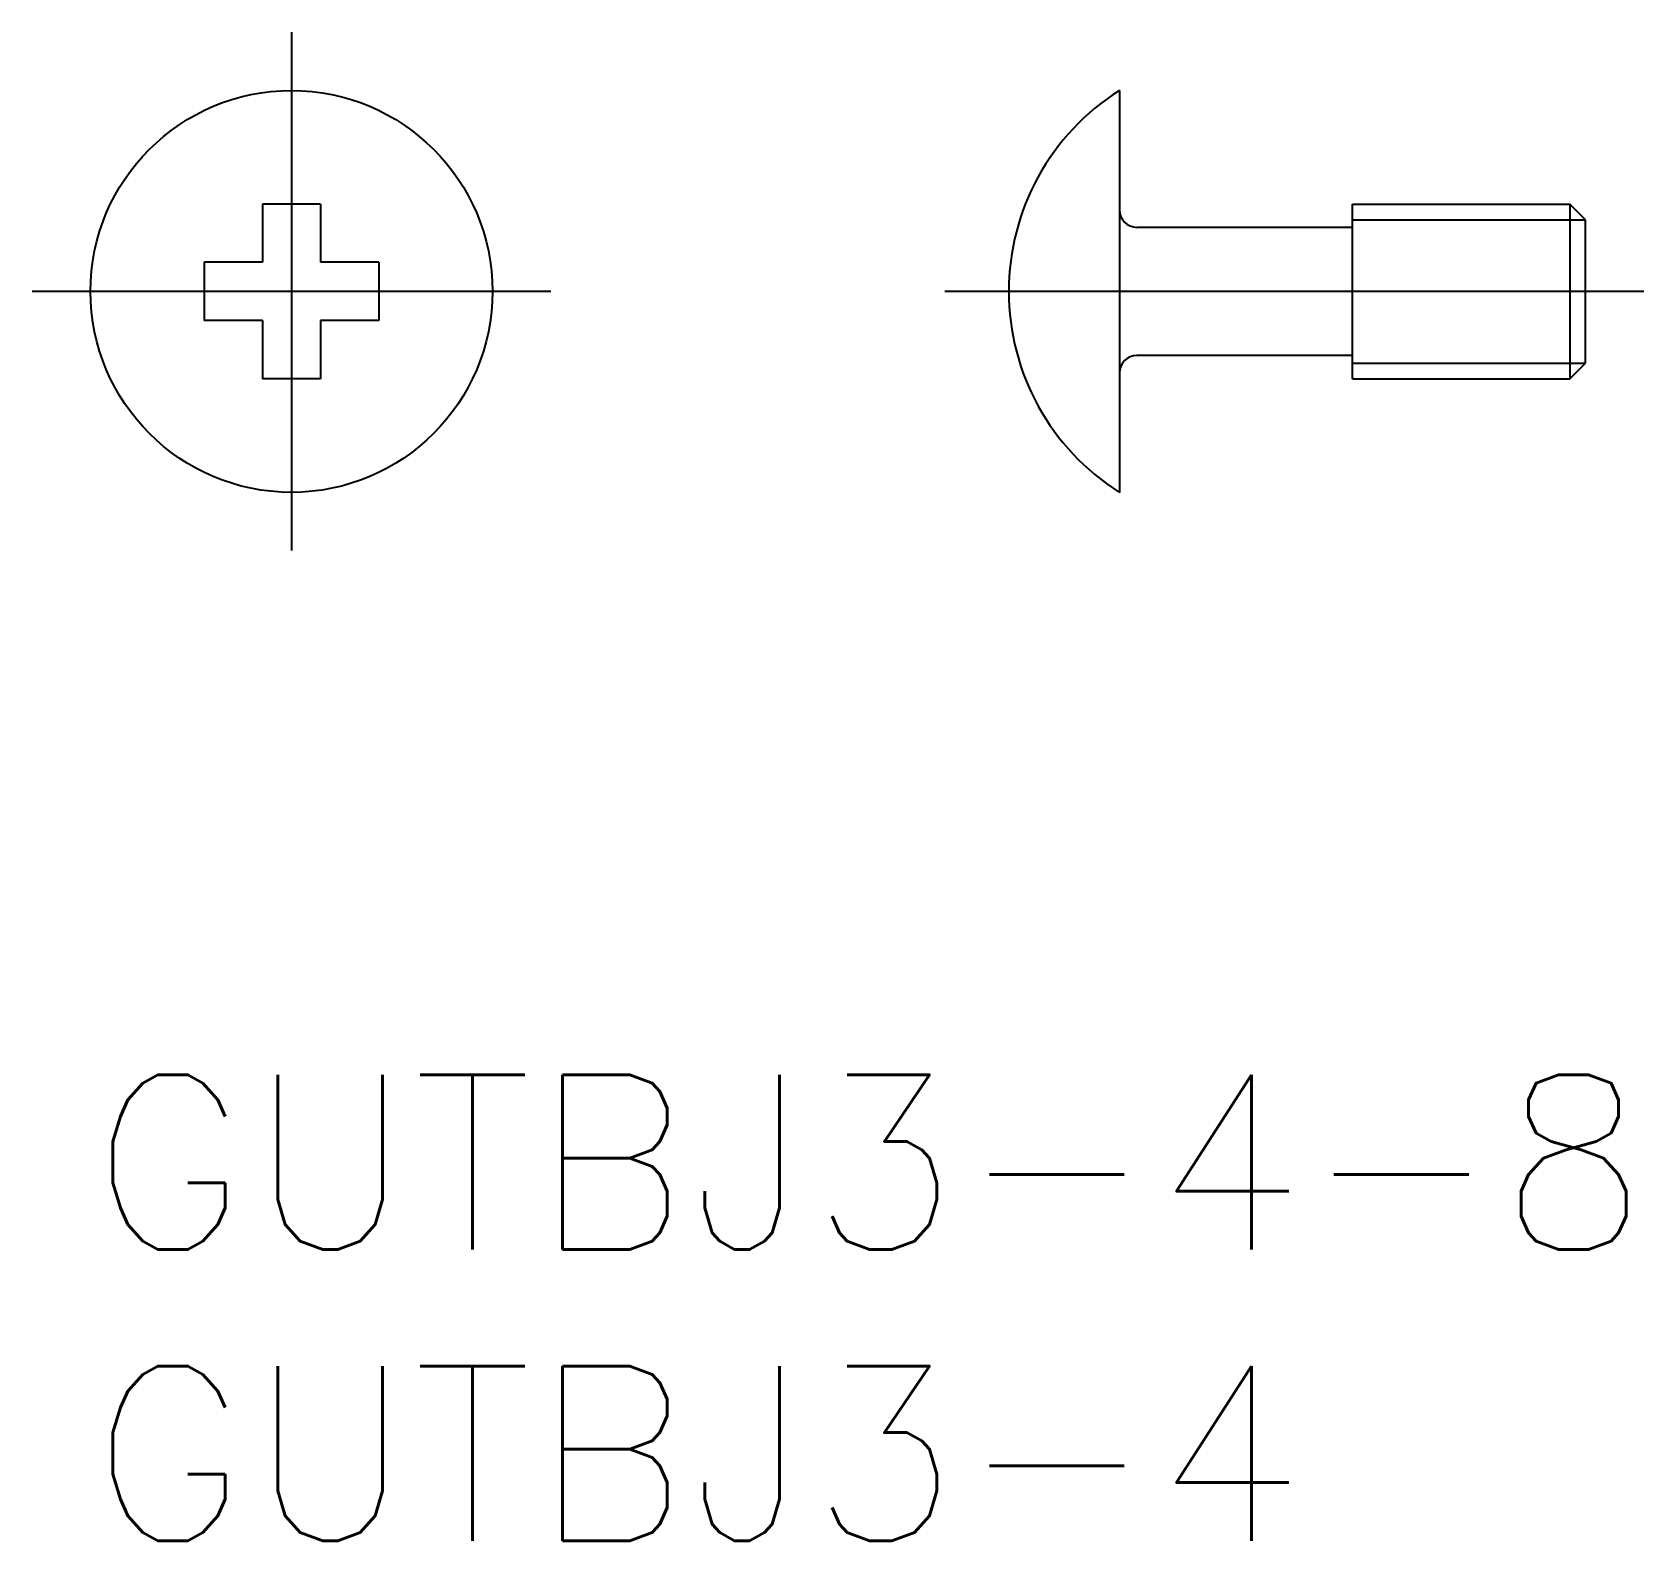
# Model space of a CAD drawing. Extents: x -1 to 26.7, y -8 to 17.9.
import ezdxf

# ---------------------------------------------------------------- set-up
doc = ezdxf.new("R2010")
doc.units = 0
doc.header["$LTSCALE"] = 0.5
doc.linetypes.add('CENTER', pattern=[50.8, 31.75, -6.35, 6.35, -6.35])
for name, color, linetype in [('MSM_CENTER', 1, 'CENTER'), ('MSM_CONTINUOUS', 7, 'CONTINUOUS'), ('MSM_NARROW', 5, 'CONTINUOUS'), ('MSM_PART_NUMBER', 7, 'CONTINUOUS')]:
    doc.layers.add(name, color=color, linetype=linetype)
doc.styles.get("Standard").update_dxf_attribs({"font": 'txt.shx', "height": 1, "bigfont": 'bigfont.shx'})

# ---------------------------------------------------------------- blocks, each defined once
blk = doc.blocks.new('*U2')
at = {"layer": 'MSM_PART_NUMBER'}
blk.add_text('GUTBJ3-4-8', height=3, dxfattribs=at).set_placement((0, -3))
blk = doc.blocks.new('*U3')
at = {"layer": 'MSM_PART_NUMBER'}
blk.add_text('GUTBJ3-4', height=3, dxfattribs=at).set_placement((0, -8))

msp = doc.modelspace()

# ---------------------------------------------------------------- linework, layer by layer
at = {"layer": 'MSM_CENTER'}
for p, q in [((3.45, 17.9), (3.45, 9)), ((7.9, 13.45), (-1, 13.45)), ((26.662, 13.45), (14.662, 13.45))]:
    msp.add_line(p, q, dxfattribs=at)
at = {"layer": 'MSM_CONTINUOUS'}
for p, q in [((17.662, 16.9), (17.662, 10)), ((2.95, 14.95), (2.95, 13.95)), ((3.95, 14.95), (2.95, 14.95)), ((3.95, 14.95), (3.95, 13.95)), ((21.662, 11.95), (21.662, 14.95)), ((21.662, 14.95), (25.391, 14.95)), ((25.662, 14.68), (25.391, 14.95)), ((25.391, 14.95), (25.391, 11.95)), ((25.662, 12.22), (25.662, 14.68)), ((21.662, 14.55), (17.962, 14.55)), ((1.95, 13.95), (1.95, 12.95)), ((2.95, 13.95), (1.95, 13.95)), ((4.95, 13.95), (3.95, 13.95)), ((4.95, 13.95), (4.95, 12.95)), ((2.95, 12.95), (1.95, 12.95)), ((2.95, 12.95), (2.95, 11.95)), ((4.95, 12.95), (3.95, 12.95)), ((3.95, 12.95), (3.95, 11.95)), ((21.662, 12.35), (17.962, 12.35)), ((25.391, 11.95), (25.662, 12.22)), ((3.95, 11.95), (2.95, 11.95)), ((21.662, 11.95), (25.391, 11.95))]:
    msp.add_line(p, q, dxfattribs=at)
msp.add_circle((3.45, 13.45), 3.45, dxfattribs=at)
for centre, radius, start, end in [((19.844, 13.45), 4.082, 122.3147, 237.6853), ((17.962, 14.85), 0.3, 180, 270), ((17.962, 12.05), 0.3, 90, 180)]:
    msp.add_arc(centre, radius, start, end, dxfattribs=at)
at = {"layer": 'MSM_NARROW'}
for p, q in [((21.662, 14.68), (25.662, 14.68)), ((21.662, 12.22), (25.662, 12.22))]:
    msp.add_line(p, q, dxfattribs=at)

# ---------------------------------------------------------------- block references
at = {"layer": 'MSM_CONTINUOUS'}
for name in ['*U2', '*U3']:
    msp.add_blockref(name, (0, 0), dxfattribs=at)

doc.saveas('drawing.dxf')
